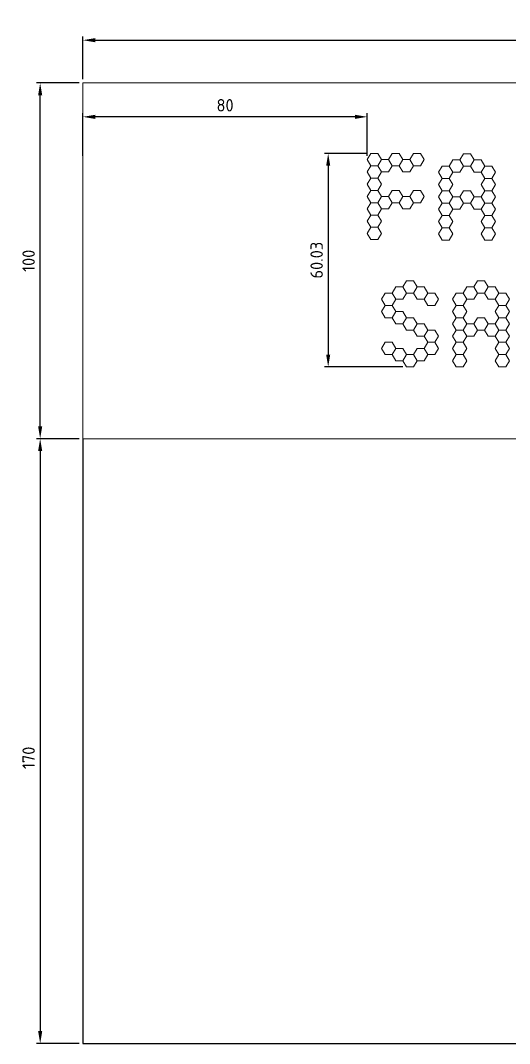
# Model space of a CAD drawing. Header units: millimetres. Extents: x -429 to 706, y -30 to 384.
# Drawn here: x -429.4 to -291.8, y -29.6 to 257.9 of the extents above; entities that cross this region are included whole.
import ezdxf

# ---------------------------------------------------------------- set-up
doc = ezdxf.new("R2010")
doc.units = ezdxf.units.MM
doc.header["$LTSCALE"] = 0.25
for name, color, linetype, lineweight in [('AM_0', 7, 'Continuous', 20), ('AM_4', 3, 'Continuous', 25), ('AM_5', 3, 'Continuous', 25)]:
    doc.layers.add(name, color=color, linetype=linetype, lineweight=lineweight)
doc.styles.get("Standard").update_dxf_attribs({"font": 'tcvn+7284-2003r.ttf'})
doc.dimstyles.new('AM_ISO$0', dxfattribs={"dimtxt": 3.5, "dimasz": 3.5, "dimexe": 1, "dimexo": 1, "dimgap": 1.5, "dimtad": 1, "dimdsep": 46, "dimtxsty": 'Standard', "dimcen": 0, "dimclrd": 256, "dimclre": 256, "dimclrt": 2, "dimadec": 0, "dimazin": 2, "dimtp": 0.1, "dimtm": 0.1, "dimtfac": 0.71, "dimtdec": 3, "dimtmove": 0, "dimatfit": 3, "dimfxl": 1, "dimlwd": -1, "dimlwe": -1, "dimarcsym": 1})

# ---------------------------------------------------------------- blocks, each defined once
blk = doc.blocks.new('*D36')
at = {"layer": 'AM_5', "linetype": 'ByBlock', "transparency": 16777216}
for p, q in [((-331.83, 220.58), (-343.83, 220.58)), ((-342.83, 217.08), (-342.83, 164.04)), ((-321.83, 160.54), (-343.83, 160.54))]:
    blk.add_line(p, q, dxfattribs=at)
at = {"layer": 'AM_5', "transparency": 16777216}
for points in [[(-343.41, 217.08), (-342.25, 217.08), (-342.83, 220.58)], [(-343.41, 164.04), (-342.25, 164.04), (-342.83, 160.54)]]:
    blk.add_solid(points, dxfattribs=at)
at = {"layer": 'Defpoints', "color": 0, "transparency": 16777216}
for p in [(-330.83, 220.58), (-342.83, 160.54), (-320.83, 160.54)]:
    blk.add_point(p, dxfattribs=at)
at = {"layer": 'AM_5', "color": 2, "transparency": 16777216, "insert": (-346.08, 190.56), "char_height": 3.5, "attachment_point": 5, "rotation": 90}
blk.add_mtext('60.03', dxfattribs=at)
blk = doc.blocks.new('*D37')
at = {"layer": 'AM_5', "linetype": 'ByBlock', "transparency": 16777216}
for p, q in [((-411.83, 219.85), (-411.83, 231.85)), ((-335.33, 230.85), (-408.33, 230.85)), ((-331.83, 219.85), (-331.83, 231.85))]:
    blk.add_line(p, q, dxfattribs=at)
at = {"layer": 'AM_5', "transparency": 16777216}
for points in [[(-408.33, 231.43), (-408.33, 230.26), (-411.83, 230.85)], [(-335.33, 231.43), (-335.33, 230.26), (-331.83, 230.85)]]:
    blk.add_solid(points, dxfattribs=at)
at = {"layer": 'Defpoints', "color": 0, "transparency": 16777216}
for p in [(-411.83, 230.85), (-411.83, 218.85), (-331.83, 218.85)]:
    blk.add_point(p, dxfattribs=at)
at = {"layer": 'AM_5', "color": 2, "transparency": 16777216, "insert": (-371.83, 234.1), "char_height": 3.5, "attachment_point": 5}
blk.add_mtext('80', dxfattribs=at)
blk = doc.blocks.new('*D40')
at = {"layer": 'AM_5', "linetype": 'ByBlock', "transparency": 16777216}
for p, q in [((-411.83, 241.39), (-411.83, 253.39)), ((-61.83, 241.39), (-61.83, 253.39)), ((-408.33, 252.39), (-65.33, 252.39))]:
    blk.add_line(p, q, dxfattribs=at)
at = {"layer": 'AM_5', "transparency": 16777216}
for points in [[(-408.33, 252.97), (-408.33, 251.81), (-411.83, 252.39)], [(-65.33, 252.97), (-65.33, 251.81), (-61.83, 252.39)]]:
    blk.add_solid(points, dxfattribs=at)
at = {"layer": 'Defpoints', "color": 0, "transparency": 16777216}
for p in [(-61.83, 252.39), (-411.83, 240.39), (-61.83, 240.39)]:
    blk.add_point(p, dxfattribs=at)
at = {"layer": 'AM_5', "color": 2, "transparency": 16777216, "insert": (-236.83, 255.64), "char_height": 3.5, "attachment_point": 5}
blk.add_mtext('350', dxfattribs=at)
blk = doc.blocks.new('*D41')
at = {"layer": 'AM_5', "linetype": 'ByBlock', "transparency": 16777216}
for p, q in [((-412.83, 140.39), (-424.83, 140.39)), ((-423.83, 136.89), (-423.83, -26.11)), ((-412.83, -29.61), (-424.83, -29.61))]:
    blk.add_line(p, q, dxfattribs=at)
at = {"layer": 'AM_5', "transparency": 16777216}
for points in [[(-424.41, 136.89), (-423.25, 136.89), (-423.83, 140.39)], [(-424.41, -26.11), (-423.25, -26.11), (-423.83, -29.61)]]:
    blk.add_solid(points, dxfattribs=at)
at = {"layer": 'Defpoints', "color": 0, "transparency": 16777216}
for p in [(-411.83, 140.39), (-423.83, -29.61), (-411.83, -29.61)]:
    blk.add_point(p, dxfattribs=at)
at = {"layer": 'AM_5', "color": 2, "transparency": 16777216, "insert": (-427.08, 50.69), "char_height": 3.5, "attachment_point": 5, "rotation": 90}
blk.add_mtext('170', dxfattribs=at)
blk = doc.blocks.new('*D42')
at = {"layer": 'AM_5', "linetype": 'ByBlock', "transparency": 16777216}
for p, q in [((-412.83, 240.39), (-424.83, 240.39)), ((-423.83, 143.89), (-423.83, 236.89)), ((-412.83, 140.39), (-424.83, 140.39))]:
    blk.add_line(p, q, dxfattribs=at)
at = {"layer": 'AM_5', "transparency": 16777216}
for points in [[(-424.41, 236.89), (-423.25, 236.89), (-423.83, 240.39)], [(-424.41, 143.89), (-423.25, 143.89), (-423.83, 140.39)]]:
    blk.add_solid(points, dxfattribs=at)
at = {"layer": 'Defpoints', "color": 0, "transparency": 16777216}
for p in [(-423.83, 240.39), (-411.83, 240.39), (-411.83, 140.39)]:
    blk.add_point(p, dxfattribs=at)
at = {"layer": 'AM_5', "color": 2, "transparency": 16777216, "insert": (-427.08, 190.39), "char_height": 3.5, "attachment_point": 5, "rotation": 90}
blk.add_mtext('100', dxfattribs=at)

msp = doc.modelspace()

# ---------------------------------------------------------------- linework, layer by layer
at = {"layer": 'AM_0'}
for p, q in [((-411.83, 140.388), (-411.83, 240.388)), ((-411.83, 240.388), (-61.83, 240.388)), ((-411.83, 220.577), (-411.83, 190.577)), ((-61.83, 140.388), (-411.83, 140.388))]:
    msp.add_line(p, q, dxfattribs=at)
for points in [[(-331.83, 218.845), (-330.83, 220.577), (-328.83, 220.577), (-327.83, 218.845), (-328.83, 217.113), (-330.83, 217.113)], [(-324.83, 217.113), (-325.83, 218.845), (-327.83, 218.845), (-328.83, 217.113), (-327.83, 215.381), (-325.83, 215.381)], [(-321.83, 218.845), (-322.83, 220.577), (-324.83, 220.577), (-325.83, 218.845), (-324.83, 217.113), (-322.83, 217.113)], [(-325.83, 218.845), (-324.83, 220.577), (-322.83, 220.577), (-321.83, 218.845), (-322.83, 217.113), (-324.83, 217.113)], [(-322.83, 217.113), (-321.83, 218.845), (-319.83, 218.845), (-318.83, 217.113), (-319.83, 215.381), (-321.83, 215.381)], [(-319.83, 218.845), (-318.83, 220.577), (-316.83, 220.577), (-315.83, 218.845), (-316.83, 217.113), (-318.83, 217.113)], [(-304.822, 216.988), (-305.822, 218.72), (-307.822, 218.72), (-308.822, 216.988), (-307.822, 215.256), (-305.822, 215.256)], [(-301.822, 218.72), (-302.822, 220.452), (-304.822, 220.452), (-305.822, 218.72), (-304.822, 216.988), (-302.822, 216.988)], [(-305.822, 218.72), (-304.822, 220.452), (-302.822, 220.452), (-301.822, 218.72), (-302.822, 216.988), (-304.822, 216.988)], [(-302.822, 216.988), (-301.822, 218.72), (-299.822, 218.72), (-298.822, 216.988), (-299.822, 215.256), (-301.822, 215.256)], [(-327.83, 215.381), (-328.83, 217.113), (-330.83, 217.113), (-331.83, 215.381), (-330.83, 213.649), (-328.83, 213.649)], [(-307.822, 215.256), (-308.822, 216.988), (-310.822, 216.988), (-311.822, 215.256), (-310.822, 213.524), (-308.822, 213.524)], [(-299.822, 215.256), (-298.822, 216.988), (-296.822, 216.988), (-295.822, 215.256), (-296.822, 213.524), (-298.822, 213.524)], [(-327.83, 211.917), (-328.83, 213.649), (-330.83, 213.649), (-331.83, 211.917), (-330.83, 210.185), (-328.83, 210.185)], [(-307.822, 211.792), (-308.822, 213.524), (-310.822, 213.524), (-311.822, 211.792), (-310.822, 210.06), (-308.822, 210.06)], [(-299.822, 211.792), (-298.822, 213.524), (-296.822, 213.524), (-295.822, 211.792), (-296.822, 210.06), (-298.822, 210.06)], [(-327.83, 208.453), (-328.83, 210.185), (-330.83, 210.185), (-331.83, 208.453), (-330.83, 206.721), (-328.83, 206.721)], [(-321.83, 208.453), (-322.83, 210.185), (-324.83, 210.185), (-325.83, 208.453), (-324.83, 206.721), (-322.83, 206.721)], [(-325.83, 208.453), (-324.83, 210.185), (-322.83, 210.185), (-321.83, 208.453), (-322.83, 206.721), (-324.83, 206.721)], [(-319.83, 208.453), (-318.83, 210.185), (-316.83, 210.185), (-315.83, 208.453), (-316.83, 206.721), (-318.83, 206.721)], [(-307.822, 208.328), (-308.822, 210.06), (-310.822, 210.06), (-311.822, 208.328), (-310.822, 206.596), (-308.822, 206.596)], [(-301.822, 208.328), (-302.822, 210.06), (-304.822, 210.06), (-305.822, 208.328), (-304.822, 206.596), (-302.822, 206.596)], [(-305.822, 208.328), (-304.822, 210.06), (-302.822, 210.06), (-301.822, 208.328), (-302.822, 206.596), (-304.822, 206.596)], [(-299.822, 208.328), (-298.822, 210.06), (-296.822, 210.06), (-295.822, 208.328), (-296.822, 206.596), (-298.822, 206.596)], [(-324.83, 206.721), (-325.83, 208.453), (-327.83, 208.453), (-328.83, 206.721), (-327.83, 204.989), (-325.83, 204.989)], [(-322.83, 206.721), (-321.83, 208.453), (-319.83, 208.453), (-318.83, 206.721), (-319.83, 204.989), (-321.83, 204.989)], [(-304.822, 206.596), (-305.822, 208.328), (-307.822, 208.328), (-308.822, 206.596), (-307.822, 204.864), (-305.822, 204.864)], [(-302.822, 206.596), (-301.822, 208.328), (-299.822, 208.328), (-298.822, 206.596), (-299.822, 204.864), (-301.822, 204.864)], [(-327.83, 204.989), (-328.83, 206.721), (-330.83, 206.721), (-331.83, 204.989), (-330.83, 203.257), (-328.83, 203.257)], [(-307.822, 204.864), (-308.822, 206.596), (-310.822, 206.596), (-311.822, 204.864), (-310.822, 203.132), (-308.822, 203.132)], [(-299.822, 204.864), (-298.822, 206.596), (-296.822, 206.596), (-295.822, 204.864), (-296.822, 203.132), (-298.822, 203.132)], [(-327.83, 201.525), (-328.83, 203.257), (-330.83, 203.257), (-331.83, 201.525), (-330.83, 199.793), (-328.83, 199.793)], [(-307.822, 201.4), (-308.822, 203.132), (-310.822, 203.132), (-311.822, 201.4), (-310.822, 199.668), (-308.822, 199.668)], [(-299.822, 201.4), (-298.822, 203.132), (-296.822, 203.132), (-295.822, 201.4), (-296.822, 199.668), (-298.822, 199.668)], [(-327.83, 198.061), (-328.83, 199.793), (-330.83, 199.793), (-331.83, 198.061), (-330.83, 196.329), (-328.83, 196.329)], [(-307.822, 197.936), (-308.822, 199.668), (-310.822, 199.668), (-311.822, 197.936), (-310.822, 196.204), (-308.822, 196.204)], [(-299.822, 197.936), (-298.822, 199.668), (-296.822, 199.668), (-295.822, 197.936), (-296.822, 196.204), (-298.822, 196.204)], [(-317.83, 183.061), (-318.83, 184.793), (-320.83, 184.793), (-321.83, 183.061), (-320.83, 181.329), (-318.83, 181.329)], [(-321.83, 183.061), (-320.83, 184.793), (-318.83, 184.793), (-317.83, 183.061), (-318.83, 181.329), (-320.83, 181.329)], [(-297.83, 183.061), (-298.83, 184.793), (-300.83, 184.793), (-301.83, 183.061), (-300.83, 181.329), (-298.83, 181.329)], [(-301.83, 183.061), (-300.83, 184.793), (-298.83, 184.793), (-297.83, 183.061), (-298.83, 181.329), (-300.83, 181.329)], [(-323.83, 179.597), (-324.83, 181.329), (-326.83, 181.329), (-327.83, 179.597), (-326.83, 177.864), (-324.83, 177.864)], [(-320.83, 181.329), (-321.83, 183.061), (-323.83, 183.061), (-324.83, 181.329), (-323.83, 179.597), (-321.83, 179.597)], [(-318.83, 181.329), (-317.83, 183.061), (-315.83, 183.061), (-314.83, 181.329), (-315.83, 179.597), (-317.83, 179.597)], [(-315.83, 179.597), (-314.83, 181.329), (-312.83, 181.329), (-311.83, 179.597), (-312.83, 177.864), (-314.83, 177.864)], [(-303.83, 179.597), (-304.83, 181.329), (-306.83, 181.329), (-307.83, 179.597), (-306.83, 177.864), (-304.83, 177.864)], [(-300.83, 181.329), (-301.83, 183.061), (-303.83, 183.061), (-304.83, 181.329), (-303.83, 179.597), (-301.83, 179.597)], [(-298.83, 181.329), (-297.83, 183.061), (-295.83, 183.061), (-294.83, 181.329), (-295.83, 179.597), (-297.83, 179.597)], [(-295.83, 179.597), (-294.83, 181.329), (-292.83, 181.329), (-291.83, 179.597), (-292.83, 177.864), (-294.83, 177.864)], [(-323.83, 176.132), (-324.83, 177.864), (-326.83, 177.864), (-327.83, 176.132), (-326.83, 174.4), (-324.83, 174.4)], [(-327.83, 176.132), (-326.83, 177.864), (-324.83, 177.864), (-323.83, 176.132), (-324.83, 174.4), (-326.83, 174.4)], [(-320.83, 174.4), (-321.83, 176.132), (-323.83, 176.132), (-324.83, 174.4), (-323.83, 172.668), (-321.83, 172.668)], [(-324.83, 174.4), (-323.83, 176.132), (-321.83, 176.132), (-320.83, 174.4), (-321.83, 172.668), (-323.83, 172.668)], [(-303.83, 176.132), (-304.83, 177.864), (-306.83, 177.864), (-307.83, 176.132), (-306.83, 174.4), (-304.83, 174.4)], [(-295.83, 176.132), (-294.83, 177.864), (-292.83, 177.864), (-291.83, 176.132), (-292.83, 174.4), (-294.83, 174.4)], [(-321.83, 172.668), (-320.83, 174.4), (-318.83, 174.4), (-317.83, 172.668), (-318.83, 170.936), (-320.83, 170.936)], [(-318.83, 170.936), (-317.83, 172.668), (-315.83, 172.668), (-314.83, 170.936), (-315.83, 169.204), (-317.83, 169.204)], [(-303.83, 172.668), (-304.83, 174.4), (-306.83, 174.4), (-307.83, 172.668), (-306.83, 170.936), (-304.83, 170.936)], [(-300.83, 170.936), (-301.83, 172.668), (-303.83, 172.668), (-304.83, 170.936), (-303.83, 169.204), (-301.83, 169.204)], [(-297.83, 172.668), (-298.83, 174.4), (-300.83, 174.4), (-301.83, 172.668), (-300.83, 170.936), (-298.83, 170.936)], [(-301.83, 172.668), (-300.83, 174.4), (-298.83, 174.4), (-297.83, 172.668), (-298.83, 170.936), (-300.83, 170.936)], [(-298.83, 170.936), (-297.83, 172.668), (-295.83, 172.668), (-294.83, 170.936), (-295.83, 169.204), (-297.83, 169.204)], [(-295.83, 172.668), (-294.83, 174.4), (-292.83, 174.4), (-291.83, 172.668), (-292.83, 170.936), (-294.83, 170.936)], [(-315.83, 169.204), (-314.83, 170.936), (-312.83, 170.936), (-311.83, 169.204), (-312.83, 167.472), (-314.83, 167.472)], [(-303.83, 169.204), (-304.83, 170.936), (-306.83, 170.936), (-307.83, 169.204), (-306.83, 167.472), (-304.83, 167.472)], [(-295.83, 169.204), (-294.83, 170.936), (-292.83, 170.936), (-291.83, 169.204), (-292.83, 167.472), (-294.83, 167.472)], [(-323.83, 165.74), (-324.83, 167.472), (-326.83, 167.472), (-327.83, 165.74), (-326.83, 164.008), (-324.83, 164.008)], [(-315.83, 165.74), (-314.83, 167.472), (-312.83, 167.472), (-311.83, 165.74), (-312.83, 164.008), (-314.83, 164.008)], [(-303.83, 165.74), (-304.83, 167.472), (-306.83, 167.472), (-307.83, 165.74), (-306.83, 164.008), (-304.83, 164.008)], [(-295.83, 165.74), (-294.83, 167.472), (-292.83, 167.472), (-291.83, 165.74), (-292.83, 164.008), (-294.83, 164.008)], [(-320.83, 164.008), (-321.83, 165.74), (-323.83, 165.74), (-324.83, 164.008), (-323.83, 162.276), (-321.83, 162.276)], [(-321.83, 162.276), (-320.83, 164.008), (-318.83, 164.008), (-317.83, 162.276), (-318.83, 160.544), (-320.83, 160.544)], [(-318.83, 164.008), (-317.83, 165.74), (-315.83, 165.74), (-314.83, 164.008), (-315.83, 162.276), (-317.83, 162.276)], [(-303.83, 162.276), (-304.83, 164.008), (-306.83, 164.008), (-307.83, 162.276), (-306.83, 160.544), (-304.83, 160.544)], [(-295.83, 162.276), (-294.83, 164.008), (-292.83, 164.008), (-291.83, 162.276), (-292.83, 160.544), (-294.83, 160.544)]]:
    msp.add_lwpolyline(points, close=True, dxfattribs=at)
at = {"layer": 'AM_4'}
for p, q in [((-411.83, 140.388), (-411.83, -29.612)), ((-411.83, -29.612), (-61.83, -29.612))]:
    msp.add_line(p, q, dxfattribs=at)

# ---------------------------------------------------------------- dimensions: what is measured, and where the dimension line sits
at = {"layer": 'AM_5'}
dim = msp.add_linear_dim(base=(-61.83, 252.388), p1=(-411.83, 240.388), p2=(-61.83, 240.388), dimstyle='AM_ISO$0', override={"dimpost": ''}, dxfattribs=at)
dim.commit()
dim.dimension.update_dxf_attribs({"geometry": '*D40', "text_midpoint": (-236.83, 255.638)})
dim = msp.add_linear_dim(base=(-423.83, 240.388), p1=(-411.83, 140.388), p2=(-411.83, 240.388), angle=90, dimstyle='AM_ISO$0', override={"dimpost": ''}, dxfattribs=at)
dim.commit()
dim.dimension.update_dxf_attribs({"geometry": '*D42', "text_midpoint": (-427.08, 190.388)})
dim = msp.add_linear_dim(base=(-411.83, 230.845), p1=(-331.83, 218.845), p2=(-411.83, 218.845), dimstyle='AM_ISO$0', dxfattribs=at)
dim.commit()
dim.dimension.update_dxf_attribs({"geometry": '*D37', "text_midpoint": (-371.83, 234.095)})
dim = msp.add_linear_dim(base=(-342.83, 160.544), p1=(-330.83, 220.577), p2=(-320.83, 160.544), angle=90, dimstyle='AM_ISO$0', dxfattribs=at)
dim.commit()
dim.dimension.update_dxf_attribs({"geometry": '*D36', "text_midpoint": (-346.08, 190.561)})
dim = msp.add_linear_dim(base=(-423.83, -29.612), p1=(-411.83, 140.388), p2=(-411.83, -29.612), angle=90, dimstyle='AM_ISO$0', dxfattribs=at)
dim.commit()
dim.dimension.update_dxf_attribs({"geometry": '*D41', "text_midpoint": (-423.83, 50.688), "dimtype": 160})

doc.saveas('drawing.dxf')
